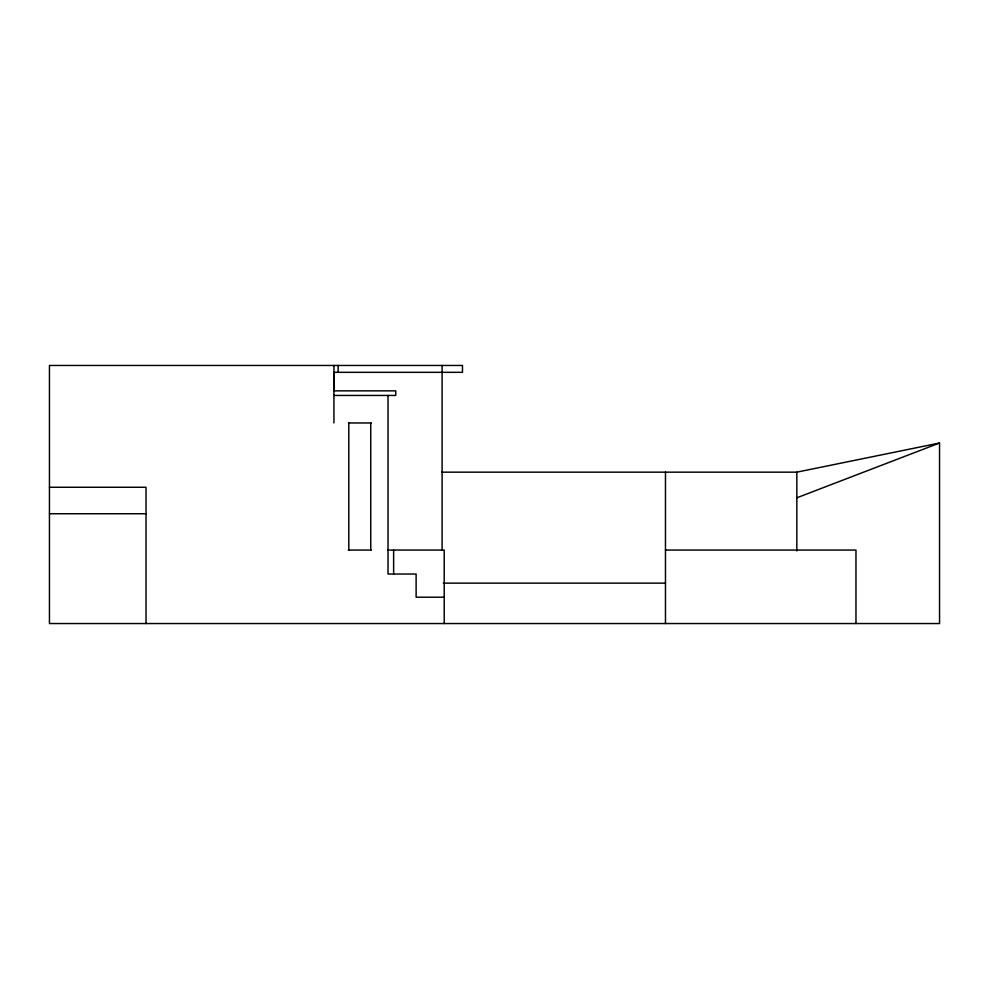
<?xml version="1.0" encoding="UTF-8"?>
<svg xmlns="http://www.w3.org/2000/svg" width="989" height="989" viewBox="0 0 989 989"><rect width="100%" height="100%" fill="white"/><g stroke="black" fill="none" stroke-linecap="round" stroke-linejoin="round"><path stroke-width="1.48" d="M796.837 497.801L939.55 443.01L939.55 623.54L49.45 623.54L49.45 365.46L462.481 365.46L462.481 372.321L333.936 372.321L333.948 391.137M441.613 472.161L796.837 472.161L939.55 443.01M333.936 390.865L395.748 390.865L395.748 395.439L333.936 395.439M348.462 422.971L371.332 422.971M49.45 487.268L146.026 487.268L146.026 623.54M49.45 513.736L146.026 513.736M348.301 550.057L371.37 550.057M388.022 550.057L444.209 550.057L444.209 623.54M665.473 550.057L855.967 550.057L855.967 623.54M443.319 583.139L665.473 583.139M444.209 597.208L416.122 597.208L416.122 574.028L388.022 574.028L388.022 395.439M796.837 472.161L796.837 550.935M665.473 472.161L665.473 623.54M442.108 365.46L442.108 550.057M393.634 550.057L393.634 574.028M370.739 422.971L370.739 550.057M348.808 422.971L348.808 550.057M338.151 365.46L338.151 372.321M333.936 365.46L333.936 422.971"/></g></svg>
